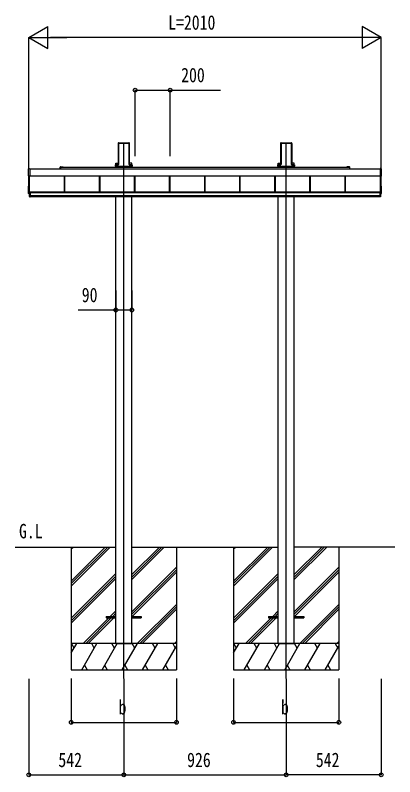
# Model space of a CAD drawing. Units: millimetres, scale not verified. Extents: x -10512 to 10512, y -7425 to 7425.
# Drawn here: x -2139 to 25, y -4823 to -477 of the extents above; entities that cross this region are included whole.
import ezdxf
from ezdxf.enums import TextEntityAlignment as Align

# ---------------------------------------------------------------- set-up
doc = ezdxf.new("R2010")
doc.units = ezdxf.units.MM
doc.header["$LTSCALE"] = 30
for name, color, linetype in [('0-2_USER1', 3, 'Continuous'), ('0-3_YKK_12', 2, 'Continuous'), ('0-4_YKK_A1', 4, 'Continuous'), ('0-5_YKK_D', 6, 'Continuous')]:
    doc.layers.add(name, color=color, linetype=linetype)
doc.styles.add('ＭＳ ゴシック', font='')
doc.styles.get('ＭＳ ゴシック').set_extended_font_data('MS Gothic')

msp = doc.modelspace()

# ---------------------------------------------------------------- linework, layer by layer
at = {"layer": '0-3_YKK_12'}
for p, q in [((-1520.35, -4262.5), (-1520.35, -1205.36)), ((-594.35, -4262.5), (-594.35, -1205.36))]:
    msp.add_line(p, q, dxfattribs=at)
at = {"layer": '0-4_YKK_A1'}
for p, q in [((-1551.6, -1210.71), (-1551.6, -1327.38)), ((-1551.24, -1204.86), (-1551.59, -1210.35)), ((-1550.8, -1205.32), (-1551.24, -1204.86)), ((-1550.74, -1204.39), (-1548.7, -1204.39)), ((-1550.74, -1204.39), (-1550.3, -1204.85)), ((-1550.72, -1321.33), (-1550.72, -1206.2)), ((-1550.22, -1205.88), (-1550.22, -1321.01)), ((-1548.39, -1204.72), (-1548.7, -1204.39)), ((-1548.39, -1204.72), (-1492.31, -1204.72)), ((-1547.85, -1207.86), (-1492.85, -1207.86)), ((-1547.85, -1329.21), (-1547.85, -1207.86)), ((-1492.31, -1204.72), (-1492, -1204.39)), ((-1492, -1204.39), (-1489.96, -1204.39)), ((-1490.48, -1321.01), (-1490.48, -1205.88)), ((-1490.4, -1204.85), (-1489.96, -1204.39)), ((-1489.98, -1206.2), (-1489.98, -1321.33)), ((-1489.46, -1204.86), (-1489.9, -1205.32)), ((-1489.46, -1204.86), (-1489.11, -1210.35)), ((-1489.1, -1210.71), (-1489.1, -1327.38)), ((-625.6, -1210.71), (-625.6, -1327.38)), ((-625.24, -1204.86), (-625.59, -1210.35)), ((-624.8, -1205.32), (-625.24, -1204.86)), ((-624.74, -1204.39), (-622.7, -1204.39)), ((-624.74, -1204.39), (-624.3, -1204.85)), ((-624.72, -1321.33), (-624.72, -1206.2)), ((-624.22, -1205.88), (-624.22, -1321.01)), ((-622.39, -1204.72), (-622.7, -1204.39)), ((-622.39, -1204.72), (-566.31, -1204.72)), ((-621.85, -1207.86), (-566.85, -1207.86)), ((-621.85, -1329.21), (-621.85, -1207.86)), ((-566.31, -1204.72), (-566, -1204.39)), ((-566, -1204.39), (-563.96, -1204.39)), ((-564.48, -1321.01), (-564.48, -1205.88)), ((-564.4, -1204.85), (-563.96, -1204.39)), ((-563.98, -1206.2), (-563.98, -1321.33)), ((-563.46, -1204.86), (-563.9, -1205.32)), ((-563.46, -1204.86), (-563.11, -1210.35)), ((-563.1, -1210.71), (-563.1, -1327.38)), ((-1882.95, -1354.27), (-1882.95, -1344.3)), ((-1880.45, -1341.8), (-1872.91, -1341.8)), ((-1880.45, -1344.3), (-248.2, -1344.3)), ((-1880.45, -1344.6), (-1880.45, -1354.27)), ((-1866.7, -1344.3), (-1880.15, -1344.3)), ((-1871.99, -1341.8), (-1866.7, -1341.8)), ((-1568.22, -1338.13), (-1568.22, -1338.63)), ((-1568.22, -1338.63), (-1567.75, -1338.63)), ((-1567.75, -1338.13), (-1567.75, -1331.25)), ((-1565.76, -1338.13), (-1567.75, -1338.13)), ((-1567.75, -1338.13), (-1567.75, -1338.63)), ((-1565.76, -1338.63), (-1567.75, -1338.63)), ((-1567.72, -1330.28), (-1552.71, -1330.28)), ((-1565.76, -1331.33), (-1565.76, -1338.13)), ((-1552.18, -1331.33), (-1565.76, -1331.33)), ((-1565.76, -1338.13), (-1474.94, -1338.13)), ((-1565.76, -1338.13), (-1565.76, -1338.63)), ((-1565.76, -1338.63), (-1474.94, -1338.63)), ((-1565.55, -1320.95), (-1551.6, -1320.95)), ((-1565.55, -1330.28), (-1565.55, -1320.95)), ((-1565.55, -1344.3), (-1565.55, -1338.63)), ((-1565.35, -1338.63), (-1565.35, -1344.3)), ((-1564.35, -1338.29), (-1476.35, -1338.29)), ((-1551.61, -1327.73), (-1551.71, -1329.34)), ((-1551.19, -1329.9), (-1550.81, -1323.8)), ((-1550.31, -1323.83), (-1550.69, -1329.93)), ((-1490.01, -1329.93), (-1490.39, -1323.83)), ((-1489.89, -1323.8), (-1489.51, -1329.9)), ((-1475.15, -1320.95), (-1489.1, -1320.95)), ((-1489.09, -1327.73), (-1488.99, -1329.34)), ((-1488.52, -1330.83), (-1474.94, -1330.83)), ((-1474.94, -1331.33), (-1488.52, -1331.33)), ((-1487.99, -1330.28), (-1472.98, -1330.28)), ((-1475.35, -1338.63), (-1475.35, -1344.3)), ((-1475.15, -1330.28), (-1475.15, -1320.95)), ((-1475.15, -1344.3), (-1475.15, -1338.63)), ((-1474.94, -1330.83), (-1474.94, -1331.33)), ((-1474.94, -1338.13), (-1474.94, -1331.33)), ((-1472.95, -1338.13), (-1474.94, -1338.13)), ((-1474.94, -1338.13), (-1474.94, -1338.63)), ((-1472.95, -1338.63), (-1474.94, -1338.63)), ((-1472.95, -1331.25), (-1472.95, -1338.13)), ((-1472.48, -1338.63), (-1472.95, -1338.63)), ((-1472.94, -1338.13), (-1472.94, -1338.63)), ((-1472.48, -1338.13), (-1472.48, -1338.63)), ((-642.22, -1338.13), (-642.22, -1338.63)), ((-642.22, -1338.63), (-641.75, -1338.63)), ((-641.75, -1338.13), (-641.75, -1331.25)), ((-639.76, -1338.13), (-641.75, -1338.13)), ((-641.75, -1338.13), (-641.75, -1338.63)), ((-639.76, -1338.63), (-641.75, -1338.63)), ((-641.72, -1330.28), (-626.71, -1330.28)), ((-639.76, -1331.33), (-639.76, -1338.13)), ((-626.18, -1331.33), (-639.76, -1331.33)), ((-639.76, -1338.13), (-548.94, -1338.13)), ((-639.76, -1338.13), (-639.76, -1338.63)), ((-639.76, -1338.63), (-548.94, -1338.63)), ((-639.55, -1320.95), (-625.6, -1320.95)), ((-639.55, -1330.28), (-639.55, -1320.95)), ((-639.55, -1344.3), (-639.55, -1338.63)), ((-639.35, -1338.63), (-639.35, -1344.3)), ((-638.35, -1338.29), (-550.35, -1338.29)), ((-625.61, -1327.73), (-625.71, -1329.34)), ((-625.19, -1329.9), (-624.81, -1323.8)), ((-624.31, -1323.83), (-624.69, -1329.93)), ((-564.01, -1329.93), (-564.39, -1323.83)), ((-563.89, -1323.8), (-563.51, -1329.9)), ((-549.15, -1320.95), (-563.1, -1320.95)), ((-563.09, -1327.73), (-562.99, -1329.34)), ((-562.52, -1330.83), (-548.94, -1330.83)), ((-548.94, -1331.33), (-562.52, -1331.33)), ((-561.99, -1330.28), (-546.98, -1330.28)), ((-549.35, -1338.63), (-549.35, -1344.3)), ((-549.15, -1330.28), (-549.15, -1320.95)), ((-549.15, -1344.3), (-549.15, -1338.63)), ((-548.94, -1330.83), (-548.94, -1331.33)), ((-548.94, -1338.13), (-548.94, -1331.33)), ((-546.95, -1338.13), (-548.94, -1338.13)), ((-548.94, -1338.13), (-548.94, -1338.63)), ((-546.95, -1338.63), (-548.94, -1338.63)), ((-546.95, -1331.25), (-546.95, -1338.13)), ((-546.48, -1338.63), (-546.95, -1338.63)), ((-546.94, -1338.13), (-546.94, -1338.63)), ((-546.48, -1338.13), (-546.48, -1338.63)), ((-242.91, -1341.8), (-248.2, -1341.8)), ((-248.2, -1344.3), (-234.75, -1344.3)), ((-234.45, -1341.8), (-241.99, -1341.8)), ((-234.45, -1344.6), (-234.45, -1354.27)), ((-231.95, -1354.27), (-231.95, -1344.3)), ((-2063.95, -1394.72), (-2063.95, -1353.69)), ((-2055.95, -1354.27), (-58.95, -1354.27)), ((-50.95, -1394.72), (-50.95, -1353.69)), ((-2055.95, -1395.99), (-2063.48, -1395.53)), ((-2062.45, -1494.44), (-2062.45, -1395.59)), ((-2057.45, -1512.47), (-2057.45, -1395.89)), ((-2055.95, -1394.22), (-58.95, -1394.22)), ((-2055.95, -1394.45), (-58.95, -1394.45)), ((-2055.95, -1395.49), (-2055.95, -1395.99)), ((-1858.95, -1485.2), (-1858.95, -1394.45)), ((-1858.55, -1485.2), (-1858.55, -1394.45)), ((-1855.95, -1485.2), (-1855.95, -1394.45)), ((-1658.95, -1485.2), (-1658.95, -1394.45)), ((-1656.35, -1485.2), (-1656.35, -1394.45)), ((-1655.95, -1485.2), (-1655.95, -1394.45)), ((-1458.95, -1485.2), (-1458.95, -1394.45)), ((-1456.35, -1485.2), (-1456.35, -1394.45)), ((-1455.95, -1485.2), (-1455.95, -1394.45)), ((-1258.95, -1485.2), (-1258.95, -1394.45)), ((-1256.35, -1485.2), (-1256.35, -1394.45)), ((-1255.95, -1485.2), (-1255.95, -1394.45)), ((-1058.95, -1485.2), (-1058.95, -1394.45)), ((-1056.35, -1485.2), (-1056.35, -1394.45)), ((-1055.95, -1485.2), (-1055.95, -1394.45)), ((-858.95, -1485.2), (-858.95, -1394.45)), ((-856.35, -1485.2), (-856.35, -1394.45)), ((-855.95, -1485.2), (-855.95, -1394.45)), ((-658.95, -1485.2), (-658.95, -1394.45)), ((-656.35, -1485.2), (-656.35, -1394.45)), ((-655.95, -1485.2), (-655.95, -1394.45)), ((-458.95, -1485.2), (-458.95, -1394.45)), ((-456.35, -1485.2), (-456.35, -1394.45)), ((-455.95, -1485.2), (-455.95, -1394.45)), ((-258.95, -1485.2), (-258.95, -1394.45)), ((-256.35, -1485.2), (-256.35, -1394.45)), ((-255.95, -1485.2), (-255.95, -1394.45)), ((-58.95, -1395.49), (-58.95, -1395.99)), ((-58.95, -1395.99), (-51.42, -1395.53)), ((-57.45, -1512.47), (-57.45, -1395.89)), ((-52.45, -1494.44), (-52.45, -1395.59)), ((-2063.95, -1494.82), (-2063.95, -1453.79)), ((-2063.48, -1453.3), (-2062.45, -1453.23)), ((-51.42, -1453.3), (-52.45, -1453.23)), ((-50.95, -1494.82), (-50.95, -1453.79)), ((-2057.45, -1496), (-2063.48, -1495.63)), ((-2062.45, -1494.44), (-2057.45, -1494.44)), ((-2057.45, -1484.94), (-2053.95, -1484.94)), ((-2053.95, -1507.38), (-2057.45, -1507.38)), ((-2057.45, -1514), (-2053.95, -1514)), ((-2053.95, -1485.2), (-60.95, -1485.2)), ((-2053.95, -1487.21), (-60.95, -1487.21)), ((-2053.95, -1489.01), (-60.95, -1489.01)), ((-2053.95, -1489.01), (-60.95, -1489.01)), ((-2053.95, -1505.99), (-60.95, -1505.99)), ((-2053.95, -1512.47), (-60.95, -1512.47)), ((-1565.55, -4062.5), (-1565.55, -1512.47)), ((-1475.15, -4062.5), (-1475.15, -1512.47)), ((-639.55, -4062.5), (-639.55, -1512.47)), ((-549.15, -4062.5), (-549.15, -1512.47)), ((-57.45, -1484.94), (-60.95, -1484.94)), ((-57.45, -1507.38), (-60.95, -1507.38)), ((-57.45, -1514), (-60.95, -1514)), ((-52.45, -1494.44), (-57.45, -1494.44)), ((-57.45, -1496), (-51.42, -1495.63)), ((-2139.22, -3512.5), (-1565.55, -3512.5)), ((-1820.21, -3512.5), (-1820.21, -4212.5)), ((-1820.21, -3706.68), (-1626.03, -3512.5)), ((-1820.21, -3720.82), (-1611.89, -3512.5)), ((-1820.21, -3734.96), (-1597.74, -3512.5)), ((-1820.21, -3522.83), (-1809.88, -3512.5)), ((-1475.15, -3512.5), (-639.55, -3512.5)), ((-1475.01, -3698.13), (-1289.38, -3512.5)), ((-1475.01, -3683.99), (-1303.52, -3512.5)), ((-1475.01, -3669.85), (-1317.66, -3512.5)), ((-1220.21, -3512.5), (-1220.21, -4212.5)), ((-894.21, -3512.5), (-894.21, -4212.5)), ((-894.21, -3706.68), (-700.03, -3512.5)), ((-894.21, -3720.82), (-685.89, -3512.5)), ((-894.21, -3734.96), (-671.74, -3512.5)), ((-894.21, -3522.83), (-883.88, -3512.5)), ((24.52, -3512.5), (-549.15, -3512.5)), ((-549.01, -3698.13), (-363.38, -3512.5)), ((-549.01, -3683.99), (-377.52, -3512.5)), ((-549.01, -3669.85), (-391.66, -3512.5)), ((-294.21, -3512.5), (-294.21, -4212.5)), ((-1475.01, -3881.98), (-1220.21, -3627.18)), ((-1475.01, -3896.12), (-1220.21, -3641.32)), ((-549.01, -3881.98), (-294.21, -3627.18)), ((-549.01, -3896.12), (-294.21, -3641.32)), ((-1820.21, -3918.81), (-1565.41, -3664.01)), ((-1820.21, -3932.95), (-1565.41, -3678.15)), ((-1820.21, -3947.09), (-1565.41, -3692.3)), ((-1472.75, -3908), (-1220.21, -3655.46)), ((-894.21, -3918.81), (-639.41, -3664.01)), ((-894.21, -3932.95), (-639.41, -3678.15)), ((-894.21, -3947.09), (-639.41, -3692.3)), ((-546.75, -3908), (-294.21, -3655.46)), ((-1443.4, -4062.5), (-1220.21, -3839.31)), ((-1429.26, -4062.5), (-1220.21, -3853.45)), ((-1415.11, -4062.5), (-1220.21, -3867.59)), ((-517.4, -4062.5), (-294.21, -3839.31)), ((-503.26, -4062.5), (-294.21, -3853.45)), ((-489.11, -4062.5), (-294.21, -3867.59)), ((-1620.41, -3908), (-1620.41, -3917)), ((-1620.41, -3908), (-1565.41, -3908)), ((-1597.27, -3908), (-1565.41, -3876.14)), ((-1583.12, -3908), (-1565.41, -3890.28)), ((-1568.98, -3908), (-1565.41, -3904.43)), ((-1475.41, -3908), (-1420.41, -3908)), ((-1420.41, -3908), (-1420.41, -3917)), ((-694.41, -3908), (-694.41, -3917)), ((-694.41, -3908), (-639.41, -3908)), ((-671.27, -3908), (-639.41, -3876.14)), ((-657.12, -3908), (-639.41, -3890.28)), ((-642.98, -3908), (-639.41, -3904.43)), ((-549.41, -3908), (-494.41, -3908)), ((-494.41, -3908), (-494.41, -3917)), ((-1751.77, -4062.5), (-1606.27, -3917)), ((-1737.62, -4062.5), (-1592.12, -3917)), ((-1723.48, -4062.5), (-1577.98, -3917)), ((-1620.41, -3917), (-1565.41, -3917)), ((-1475.41, -3917), (-1420.41, -3917)), ((-825.77, -4062.5), (-680.27, -3917)), ((-811.62, -4062.5), (-666.12, -3917)), ((-797.48, -4062.5), (-651.98, -3917)), ((-694.41, -3917), (-639.41, -3917)), ((-549.41, -3917), (-494.41, -3917)), ((-1220.21, -4062.5), (-1820.21, -4062.5)), ((-1820.21, -4116.8), (-1788.86, -4062.5)), ((-1803.86, -4088.48), (-1818.86, -4062.5)), ((-1759.99, -4212.5), (-1673.39, -4062.5)), ((-1688.39, -4088.48), (-1703.39, -4062.5)), ((-1644.52, -4212.5), (-1557.92, -4062.5)), ((-1572.92, -4088.48), (-1587.92, -4062.5)), ((-1565.55, -4062.5), (-1475.15, -4062.5)), ((-1529.05, -4212.5), (-1442.45, -4062.5)), ((-1457.45, -4088.48), (-1472.45, -4062.5)), ((-1413.58, -4212.5), (-1326.98, -4062.5)), ((-1341.98, -4088.48), (-1356.98, -4062.5)), ((-1298.11, -4212.5), (-1220.21, -4077.57)), ((-1241.51, -4062.5), (-1226.51, -4088.48)), ((-1231.27, -4062.5), (-1220.21, -4051.44)), ((-294.21, -4062.5), (-894.21, -4062.5)), ((-894.21, -4116.8), (-862.86, -4062.5)), ((-877.86, -4088.48), (-892.86, -4062.5)), ((-833.99, -4212.5), (-747.39, -4062.5)), ((-762.39, -4088.48), (-777.39, -4062.5)), ((-718.52, -4212.5), (-631.92, -4062.5)), ((-646.92, -4088.48), (-661.92, -4062.5)), ((-639.55, -4062.5), (-549.15, -4062.5)), ((-603.05, -4212.5), (-516.45, -4062.5)), ((-531.45, -4088.48), (-546.45, -4062.5)), ((-487.58, -4212.5), (-400.98, -4062.5)), ((-415.98, -4088.48), (-430.98, -4062.5)), ((-372.11, -4212.5), (-294.21, -4077.57)), ((-315.51, -4062.5), (-300.51, -4088.48)), ((-305.27, -4062.5), (-294.21, -4051.44)), ((-1820.21, -4212.5), (-1220.21, -4212.5)), ((-1744.99, -4186.52), (-1729.99, -4212.5)), ((-1629.52, -4186.52), (-1614.52, -4212.5)), ((-1514.05, -4186.52), (-1499.05, -4212.5)), ((-1398.58, -4186.52), (-1383.58, -4212.5)), ((-1283.11, -4186.52), (-1268.11, -4212.5)), ((-894.21, -4212.5), (-294.21, -4212.5)), ((-818.99, -4186.52), (-803.99, -4212.5)), ((-703.52, -4186.52), (-688.52, -4212.5)), ((-588.05, -4186.52), (-573.05, -4212.5)), ((-472.58, -4186.52), (-457.58, -4212.5)), ((-357.11, -4186.52), (-342.11, -4212.5))]:
    msp.add_line(p, q, dxfattribs=at)
for points in [[(-1568.22, -1330.78), (-1568.22, -1338.13), (-1567.75, -1338.13)], [(-1565.76, -1331.33), (-1565.76, -1330.83), (-1552.18, -1330.83)], [(-1472.48, -1330.78), (-1472.48, -1338.13), (-1472.95, -1338.13)], [(-642.22, -1330.78), (-642.22, -1338.13), (-641.75, -1338.13)], [(-639.76, -1331.33), (-639.76, -1330.83), (-626.18, -1330.83)], [(-546.48, -1330.78), (-546.48, -1338.13), (-546.95, -1338.13)], [(-2063.48, -1353.2), (-2055.95, -1352.74), (-2055.95, -1353.24), (-2055.95, -1395.49)], [(-51.42, -1353.2), (-58.95, -1352.74), (-58.95, -1353.24), (-58.95, -1395.49)], [(-2057.45, -1484.94), (-2057.45, -1507.38), (-2057.45, -1514)], [(-2054.45, -1484.94), (-2054.45, -1507.38), (-2054.45, -1514)], [(-2053.95, -1484.94), (-2053.95, -1507.38), (-2053.95, -1514)], [(-60.95, -1484.94), (-60.95, -1507.38), (-60.95, -1514)], [(-60.45, -1484.94), (-60.45, -1507.38), (-60.45, -1514)], [(-57.45, -1484.94), (-57.45, -1507.38), (-57.45, -1514)]]:
    msp.add_lwpolyline(points, dxfattribs=at)
for centre, radius, start, end in [((-1880.45, -1344.3), 2.5, 90, 180), ((-1880.15, -1344.6), 0.3, 90, 180), ((-1872.91, -1342), 0.2, 23.57818, 90), ((-1872.45, -1341.8), 0.3, 203.57818, 336.42182), ((-1871.99, -1342), 0.2, 90, 156.42182), ((-1866.7, -1343.05), 1.25, 270, 90), ((-1567.25, -1331.25), 0.501, 90.24971, 179.75029), ((-1473.45, -1331.25), 0.501, 0.24971, 89.75029), ((-641.25, -1331.25), 0.501, 90.24971, 179.75029), ((-547.45, -1331.25), 0.501, 0.24971, 89.75029), ((-248.2, -1343.05), 1.25, 90, 270), ((-242.91, -1342), 0.2, 23.57818, 90), ((-242.45, -1341.8), 0.3, 203.57818, 336.42182), ((-241.99, -1342), 0.2, 90, 156.42182), ((-234.75, -1344.6), 0.3, 0, 90), ((-234.45, -1344.3), 2.5, 0, 90), ((-2063.45, -1353.69), 0.497, 93.16944, 179.94772), ((-51.45, -1353.69), 0.497, 0.05228, 86.83056), ((-2063.08, -1394.75), 0.873, 177.74142, 242.53793), ((-51.82, -1394.75), 0.873, 297.46207, 2.25858), ((-2063.45, -1453.79), 0.497, 93.16944, 179.94772), ((-51.45, -1453.79), 0.497, 0.05228, 86.83056), ((-2063.08, -1494.85), 0.873, 177.74142, 242.53793), ((-51.82, -1494.85), 0.873, 297.46207, 2.25858)]:
    msp.add_arc(centre, radius, start, end, dxfattribs=at)
for centre, major_axis, ratio, start_param, end_param in [((-1551.56, -1210.35), (0.031, 0.5), 0.061627, 1.5746234, 2.3600215), ((-1550.74, -1204.89), (0.346, -0.364), 0.996462, 2.3838095, 3.8892836), ((-1551.03, -1208.36), (0.22, 3.04), 0.070684, 5.5043854, 6.2286971), ((-1550.53, -1208.38), (0.22, 3.54), 0.060877, 5.5025319, 6.2268436), ((-1490.17, -1208.38), (-0.22, 3.54), 0.060877, 0.0563417, 0.7806534), ((-1489.67, -1208.36), (-0.22, 3.04), 0.070684, 0.0544883, 0.7787999), ((-1489.96, -1204.89), (-0.346, -0.364), 0.996462, 2.3939017, 3.8993758), ((-1489.14, -1210.35), (-0.031, 0.5), 0.061627, 3.9231638, 4.7085619), ((-625.56, -1210.35), (0.031, 0.5), 0.061627, 1.5746234, 2.3600215), ((-624.74, -1204.89), (0.346, -0.364), 0.996462, 2.3838095, 3.8892836), ((-625.03, -1208.36), (0.22, 3.04), 0.070684, 5.5043854, 6.2286971), ((-624.53, -1208.38), (0.22, 3.54), 0.060877, 5.5025319, 6.2268436), ((-564.17, -1208.38), (-0.22, 3.54), 0.060877, 0.0563417, 0.7806534), ((-563.67, -1208.36), (-0.22, 3.04), 0.070684, 0.0544883, 0.7787999), ((-563.96, -1204.89), (-0.346, -0.364), 0.996462, 2.3939017, 3.8993758), ((-563.14, -1210.35), (-0.031, 0.5), 0.061627, 3.9231638, 4.7085619), ((-1567.72, -1330.78), (0.355, -0.355), 0.99628, 2.358058, 3.9251274), ((-1565.76, -1331.24), (2, 0), 0.045872, 3.2026792, 4.712389), ((-1565.76, -1330.74), (1.5, 0), 0.061163, 3.2026792, 4.712389), ((-1552.71, -1329.28), (0.691, -0.728), 0.996462, 5.5254021, 7.0308762), ((-1552.19, -1329.83), (-0.693, 0.73), 0.992955, 2.3838095, 3.8892836), ((-1552.19, -1329.83), (1.04, -1.09), 0.996462, 5.5254021, 7.0308762), ((-1551.64, -1327.73), (0.031, 0.5), 0.061627, 4.716216, 5.5016142), ((-1551.03, -1323.8), (0.22, 3.5), 0.061627, 4.716216, 5.5016142), ((-1550.53, -1323.83), (0.22, 4), 0.053972, 4.7153191, 5.5007173), ((-1490.17, -1323.83), (-0.22, 4), 0.053972, 0.782468, 1.5678662), ((-1488.51, -1329.83), (-1.04, -1.09), 0.996462, 5.5354944, 7.0409685), ((-1489.67, -1323.8), (-0.22, 3.5), 0.061627, 0.7815711, 1.5669693), ((-1488.51, -1329.83), (0.693, 0.73), 0.992955, 2.3939017, 3.8993758), ((-1489.06, -1327.73), (-0.031, 0.5), 0.061627, 0.7815711, 1.5669693), ((-1487.99, -1329.28), (-0.691, -0.728), 0.996462, 5.5354944, 7.0409685), ((-1474.94, -1330.74), (1.5, 0), 0.061163, 4.712389, 6.2220988), ((-1474.94, -1331.24), (2, 0), 0.045872, 4.712389, 6.2220988), ((-1472.98, -1330.78), (-0.355, -0.355), 0.99628, 2.358058, 3.9251274), ((-641.72, -1330.78), (0.355, -0.355), 0.99628, 2.358058, 3.9251274), ((-639.76, -1331.24), (2, 0), 0.045872, 3.2026792, 4.712389), ((-639.76, -1330.74), (1.5, 0), 0.061163, 3.2026792, 4.712389), ((-626.71, -1329.28), (0.691, -0.728), 0.996462, 5.5254021, 7.0308762), ((-626.19, -1329.83), (-0.693, 0.73), 0.992955, 2.3838095, 3.8892836), ((-626.19, -1329.83), (1.04, -1.09), 0.996462, 5.5254021, 7.0308762), ((-625.64, -1327.73), (0.031, 0.5), 0.061627, 4.716216, 5.5016142), ((-625.03, -1323.8), (0.22, 3.5), 0.061627, 4.716216, 5.5016142), ((-624.53, -1323.83), (0.22, 4), 0.053972, 4.7153191, 5.5007173), ((-564.17, -1323.83), (-0.22, 4), 0.053972, 0.782468, 1.5678662), ((-562.51, -1329.83), (-1.04, -1.09), 0.996462, 5.5354944, 7.0409685), ((-563.67, -1323.8), (-0.22, 3.5), 0.061627, 0.7815711, 1.5669693), ((-562.51, -1329.83), (0.693, 0.73), 0.992955, 2.3939017, 3.8993758), ((-563.06, -1327.73), (-0.031, 0.5), 0.061627, 0.7815711, 1.5669693), ((-561.99, -1329.28), (-0.691, -0.728), 0.996462, 5.5354944, 7.0409685), ((-548.94, -1330.74), (1.5, 0), 0.061163, 4.712389, 6.2220988), ((-548.94, -1331.24), (2, 0), 0.045872, 4.712389, 6.2220988), ((-546.98, -1330.78), (-0.355, -0.355), 0.99628, 2.358058, 3.9251274)]:
    msp.add_ellipse(centre, major_axis=major_axis, ratio=ratio, start_param=start_param, end_param=end_param, dxfattribs=at)
at = {"layer": '0-5_YKK_D'}
for p, q in [((-2062.35, -604.72), (-1954.1, -542.22)), ((-1954.1, -667.22), (-1954.1, -542.22)), ((-52.35, -604.72), (-160.6, -542.22)), ((-160.6, -542.22), (-160.6, -667.22)), ((-2062.35, -1353.3), (-2062.35, -603.72)), ((-2062.35, -604.72), (-1954.1, -667.22)), ((-2062.35, -604.72), (-1845.84, -604.72)), ((-177.35, -604.72), (-1937.35, -604.72)), ((-52.35, -604.72), (-268.86, -604.72)), ((-52.35, -604.72), (-160.6, -667.22)), ((-52.35, -1353.3), (-52.35, -603.72)), ((-1455.85, -1281.81), (-1455.85, -903.72)), ((-1255.85, -1281.81), (-1255.85, -903.72)), ((-1565.55, -2048.85), (-1565.55, -2160.64)), ((-1475.15, -2048.85), (-1475.15, -2160.64)), ((-2062.35, -4263.5), (-2062.35, -4813.5)), ((-1820.21, -4262.5), (-1820.21, -4513.5)), ((-1520.35, -4264.5), (-1520.35, -4813.5)), ((-1520.35, -4264.5), (-1520.35, -4813.5)), ((-1220.21, -4262.5), (-1220.21, -4513.5)), ((-894.21, -4262.5), (-894.21, -4513.5)), ((-594.35, -4264.5), (-594.35, -4813.5)), ((-594.35, -4264.5), (-594.35, -4813.5)), ((-294.21, -4262.5), (-294.21, -4513.5)), ((-52.35, -4264), (-52.35, -4813.5)), ((-1820.21, -4512.5), (-1220.21, -4512.5)), ((-894.21, -4512.5), (-294.21, -4512.5)), ((-2062.35, -4812.5), (-1520.35, -4812.5)), ((-1520.35, -4812.5), (-594.35, -4812.5)), ((-52.35, -4812.5), (-594.35, -4812.5))]:
    msp.add_line(p, q, dxfattribs=at)
for points in [[(-1455.85, -904.72), (-1255.85, -904.72), (-969.35, -904.72)], [(-1475.15, -2159.64), (-1565.55, -2159.64), (-1780.05, -2159.64)]]:
    msp.add_lwpolyline(points, dxfattribs=at)
for centre in [(-1455.85, -904.72), (-1255.85, -904.72), (-1565.55, -2159.64), (-1475.15, -2159.64), (-1820.21, -4512.5), (-1220.21, -4512.5), (-894.21, -4512.5), (-294.21, -4512.5), (-2062.35, -4812.5), (-1520.35, -4812.5), (-1520.35, -4812.5), (-594.35, -4812.5), (-594.35, -4812.5), (-52.35, -4812.5)]:
    msp.add_circle(centre, 10.62, dxfattribs=at)

# ---------------------------------------------------------------- texts
at = {"layer": '0-2_USER1', "style": 'ＭＳ ゴシック', "width": 0.8}
msp.add_text('G.L', height=82.48, dxfattribs=at).set_placement((-2117.74, -3487.19), align=Align.BOTTOM_LEFT)
at = {"layer": '0-5_YKK_D', "style": 'ＭＳ ゴシック', "width": 0.8}
for s, p in [('L=2010', (-1267.35, -584.72)), ('200', (-1193.35, -884.72)), ('90', (-1760.05, -2139.64)), ('b', (-1550.21, -4492.5)), ('b', (-624.21, -4492.5)), ('542', (-1893.35, -4792.5)), ('926', (-1159.35, -4792.5)), ('542', (-425.35, -4792.5))]:
    msp.add_text(s, height=82.48, dxfattribs=at).set_placement(p, align=Align.BOTTOM_LEFT)

doc.saveas('drawing.dxf')
